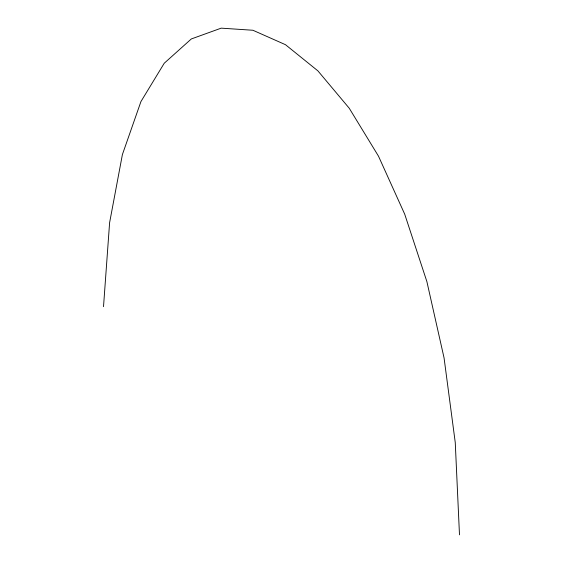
<?xml version="1.0" encoding="UTF-8"?>
<svg xmlns="http://www.w3.org/2000/svg" width="563" height="563" viewBox="0 0 563 563"><rect width="100%" height="100%" fill="white"/><g stroke="black" fill="none" stroke-linecap="round" stroke-linejoin="round"><path stroke-width="0.84" d="M103.515 306.68L109.602 222.716L122.403 154.536L140.94 101.565L164.234 63.232L191.314 38.953L221.196 28.15L252.907 30.254L285.469 44.688L317.905 70.875L349.243 108.237L378.505 156.197L404.713 214.186L426.888 281.62L444.066 357.927L455.256 442.532L459.485 534.85"/></g></svg>
